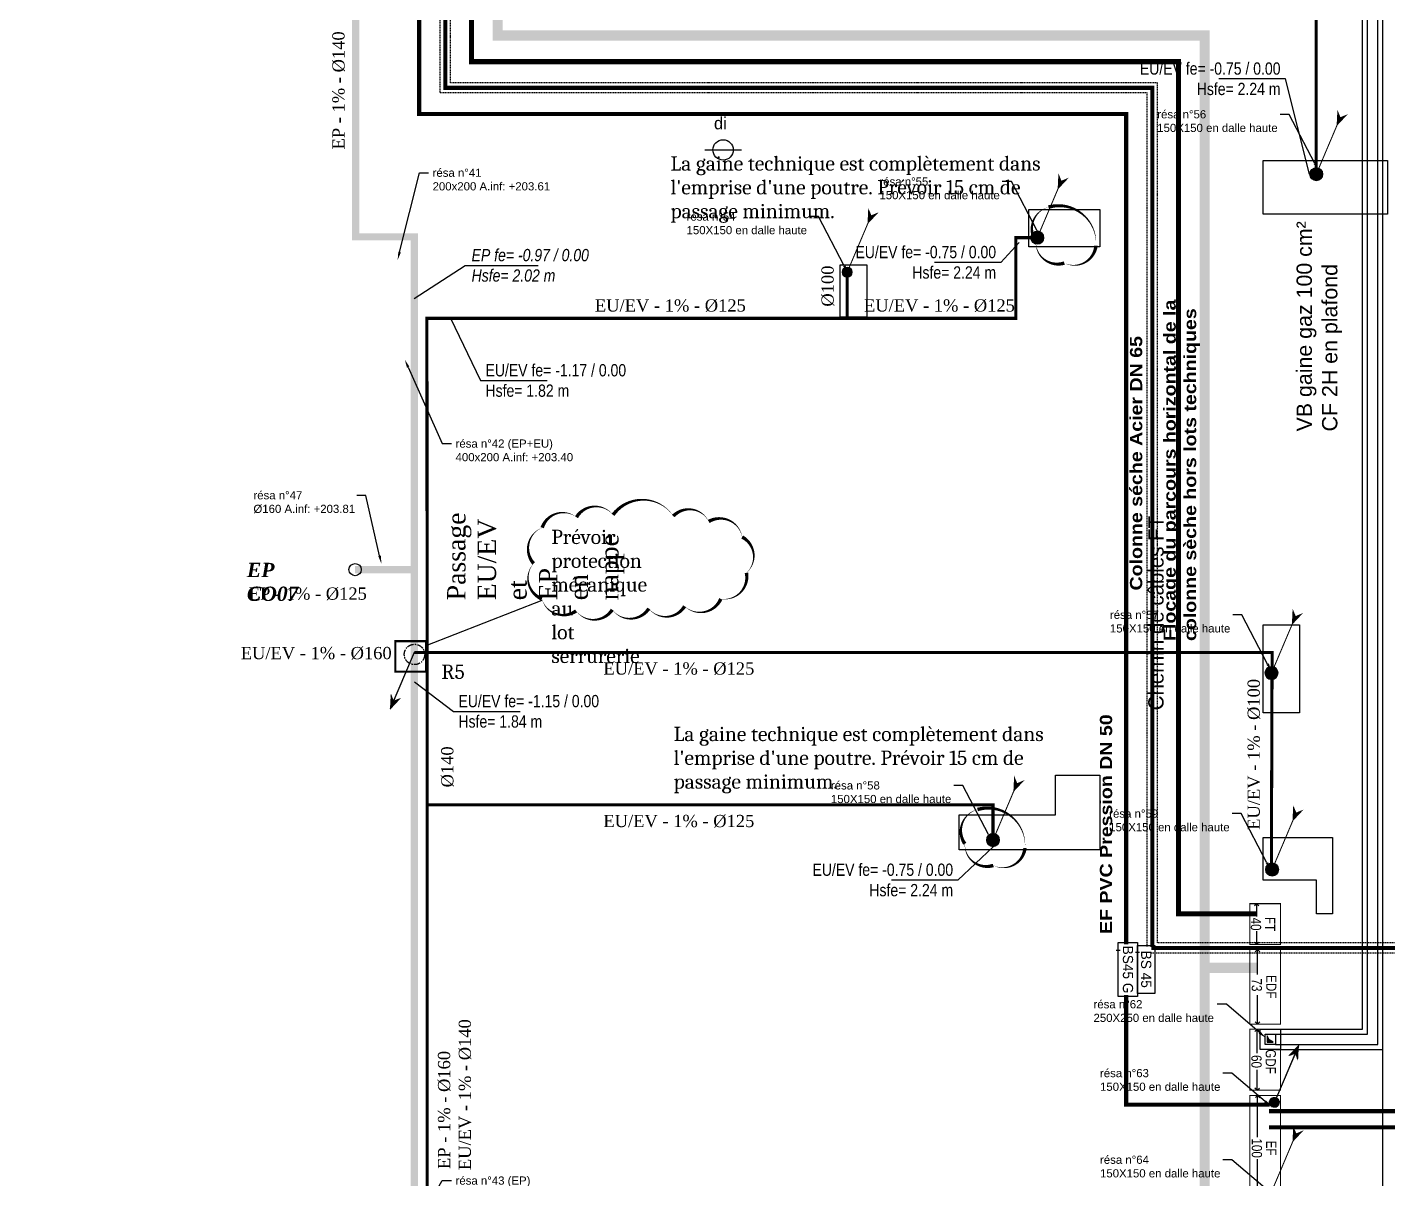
# Model space of a CAD drawing. Extents: x -2795338 to 3769695, y -3516596 to 3048438.
# Drawn here: x 457310 to 470650, y -337848 to -326556 of the extents above; entities that cross this region are included whole.
import ezdxf
from ezdxf import colors
from ezdxf.entities.mleader import LeaderData, LeaderLine
from ezdxf.math import Vec2, Vec3

# ---------------------------------------------------------------- set-up
doc = ezdxf.new("R2010")
doc.units = 0
for name, pattern in [('prlm_ef', [0.165, 0.1, -0.065]), ('prlm_ep', [2.5, 1.25, -0.25, 0.25, -0.25, 0.25, -0.25]), ('prlm_eu', [2, 1.25, -0.25, 0.25, -0.25]), ('prlm_vmc', [0.282222, 0.141111, -0.141111])]:
    doc.linetypes.add(name, pattern=pattern)
doc.layers.add('_GAZELEC-RESERVATION', color=1, linetype='Continuous', lineweight=18)
for name, color, linetype in [('GAZ-EU FLECHE', 42, 'Continuous'), ('prlm-EAU-EF', 161, 'Continuous'), ('prlm-EAU-EP', 141, 'Continuous'), ('prlm-EAU-EPEXT', 145, 'Continuous'), ('prlm-EAU-EUEV', 25, 'Continuous'), ('prlm-ELEC-BT', 63, 'Continuous'), ('prlm-ELEC-SSI', 230, 'Continuous'), ('prlm-GAZ', 20, 'Continuous'), ('prlm-GT', 242, 'Continuous'), ('prlm-MOD', 64, 'Continuous'), ('prlm-MOD-PB', 123, 'Continuous'), ('prlm-TELECOM', 30, 'Continuous')]:
    doc.layers.add(name, color=color, linetype=linetype)
doc.layers.add('prlm-ZEROPLOT', color=254, linetype='Continuous', plot=False)
doc.styles.add('prlm-eau-ef', font='ariblk.ttf', dxfattribs={"height": 18})
doc.styles.add('prlm-eau-ep', font='timesbi.ttf', dxfattribs={"height": 18})
doc.styles.add('prlm-eau-euev', font='pala.ttf', dxfattribs={"height": 18})
doc.styles.add('prlm-elec-cfo', font='comic.ttf', dxfattribs={"height": 12})
doc.styles.add('prlm-elec-ssi', font='comic.ttf', dxfattribs={"height": 12})
doc.styles.add('prlm-mod', font='cambriaz.ttf', dxfattribs={"height": 18})
doc.styles.add('prlm-narrow', font='swissc.ttf', dxfattribs={"height": 10})
doc.styles.get("Standard").update_dxf_attribs({"font": 'arial.ttf'})
doc.dimstyles.new('ISO-25', dxfattribs={"dimtxt": 2.5, "dimasz": 2.5, "dimexe": 1.25, "dimexo": 0.625, "dimtad": 1, "dimtxsty": 'Standard', "dimcen": 2.5, "dimadec": 0, "dimazin": 0, "dimtfac": 1, "dimtmove": 0, "dimatfit": 3, "dimfxl": 1, "dimarcsym": 0})

# ---------------------------------------------------------------- blocks, each defined once
blk = doc.blocks.new('xi.di')
at = {"layer": 'prlm-ELEC-SSI', "color": 0, "linetype": 'ByBlock', "lineweight": -2, "flags": 128}
blk.add_lwpolyline([(-18, 0), (18, 0)], dxfattribs=at)
at = {"layer": 'prlm-ELEC-SSI', "color": 0, "linetype": 'ByBlock', "lineweight": -2}
blk.add_circle((0, 0), 10, dxfattribs=at)
blk = doc.blocks.new('xi.epext')
at = {"layer": 'prlm-EAU-EPEXT', "color": 0, "linetype": 'ByBlock', "lineweight": -2}
blk.add_circle((0, 0), 5, dxfattribs=at)
blk = doc.blocks.new('xi.edf73ss')
at = {"layer": 'prlm-ELEC-BT', "color": 0, "linetype": 'prlm_ef', "ltscale": 100, "const_width": 1, "flags": 128}
blk.add_lwpolyline([(0, 0), (73, 0), (73, -30), (0, -30)], close=True, dxfattribs=at)
at = {"layer": 'prlm-ELEC-BT', "color": 7}
for points in [[(0, -22.5), (2.2, -20.3)], [(24.4, -22.5), (0, -22.5)], [(0, -22.5), (2.2, -24.7)], [(73, -22.5), (44.8, -22.5)], [(73, -22.5), (70.8, -20.3)], [(73, -22.5), (70.8, -24.7)]]:
    blk.add_lwpolyline(points, dxfattribs=at)
at = {"layer": 'prlm-ELEC-BT', "color": 0, "lineweight": 9, "insert": (36.5, -9), "char_height": 10, "width": 55.653, "attachment_point": 5, "line_spacing_factor": 0.72, "style": 'prlm-narrow'}
blk.add_mtext('EDF', dxfattribs=at)
at = {"layer": 'prlm-ELEC-BT', "color": 7, "lineweight": 9, "insert": (34.7, -23.3), "char_height": 10, "width": 12.283, "attachment_point": 5, "line_spacing_factor": 0.72, "style": 'prlm-narrow'}
blk.add_mtext('73', dxfattribs=at)
blk = doc.blocks.new('xi.ef100ss')
at = {"layer": 'prlm-EAU-EF', "color": 0, "linetype": 'prlm_ef', "ltscale": 100, "const_width": 1, "flags": 128}
blk.add_lwpolyline([(0, 0), (100, 0), (100, -30), (0, -30)], close=True, dxfattribs=at)
at = {"layer": 'prlm-EAU-EF', "color": 7}
for points in [[(0, -22.4), (2.2, -20.2)], [(41.1, -22.4), (0, -22.4)], [(0, -22.4), (2.2, -24.6)], [(100, -22.4), (62.4, -22.4)], [(100, -22.4), (97.8, -20.2)], [(100, -22.4), (97.8, -24.6)]]:
    blk.add_lwpolyline(points, dxfattribs=at)
at = {"layer": 'prlm-EAU-EF', "color": 0, "lineweight": 9, "insert": (51.7, -9.1), "char_height": 10, "width": 55.653, "attachment_point": 5, "line_spacing_factor": 0.72, "style": 'prlm-narrow'}
blk.add_mtext('EF', dxfattribs=at)
at = {"layer": 'prlm-EAU-EF', "color": 7, "lineweight": 9, "insert": (51.7, -23.2), "char_height": 10, "width": 12.283, "attachment_point": 5, "line_spacing_factor": 0.72, "style": 'prlm-narrow'}
blk.add_mtext('100', dxfattribs=at)
blk = doc.blocks.new('xi.ftss')
at = {"layer": 'prlm-TELECOM', "color": 0, "linetype": 'prlm_ef', "ltscale": 100, "const_width": 1, "flags": 128}
blk.add_lwpolyline([(0, 0), (40, 0), (40, -30), (0, -30)], close=True, dxfattribs=at)
at = {"layer": 'prlm-TELECOM', "color": 7}
for points in [[(0, -23.3), (2.2, -21.1)], [(12.5, -23.3), (0, -23.3)], [(0, -23.3), (2.2, -25.5)], [(39.9, -23.3), (27.1, -23.3)], [(39.9, -23.3), (37.7, -21.1)], [(39.9, -23.3), (37.7, -25.5)]]:
    blk.add_lwpolyline(points, dxfattribs=at)
at = {"layer": 'prlm-TELECOM', "color": 0, "lineweight": 9, "insert": (20, -10.1), "char_height": 10, "width": 55.653, "attachment_point": 5, "line_spacing_factor": 0.72, "style": 'prlm-narrow'}
blk.add_mtext('FT', dxfattribs=at)
at = {"layer": 'prlm-TELECOM', "color": 7, "lineweight": 9, "insert": (20, -24.1), "char_height": 10, "width": 12.283, "attachment_point": 5, "line_spacing_factor": 0.72, "style": 'prlm-narrow'}
blk.add_mtext('40', dxfattribs=at)
blk = doc.blocks.new('xi.gdf60ss')
at = {"layer": 'prlm-GAZ', "color": 0, "linetype": 'prlm_ef', "ltscale": 100, "const_width": 1, "flags": 128}
blk.add_lwpolyline([(0, 0), (60, 0), (60, -30), (0, -30)], close=True, dxfattribs=at)
at = {"layer": 'prlm-GAZ', "color": 0, "linetype": 'prlm_vmc', "ltscale": 15}
blk.add_lwpolyline([(0, 0), (20, 0), (20, -20), (0, -20)], close=True, dxfattribs=at)
at = {"layer": 'prlm-GAZ', "color": 7}
for points in [[(0, -22.8), (2.2, -20.6)], [(23.7, -22.8), (0, -22.8)], [(0, -22.8), (2.2, -25)], [(60, -22.8), (40, -22.8)], [(60, -22.8), (57.8, -20.6)], [(60, -22.8), (57.8, -25)]]:
    blk.add_lwpolyline(points, dxfattribs=at)
at = {"layer": 'prlm-GAZ', "color": 0, "lineweight": 9, "insert": (31.8, -9.6), "char_height": 10, "width": 55.653, "attachment_point": 5, "line_spacing_factor": 0.72, "style": 'prlm-narrow'}
blk.add_mtext('GDF', dxfattribs=at)
at = {"layer": 'prlm-GAZ', "color": 7, "lineweight": 9, "insert": (31.8, -23.6), "char_height": 10, "width": 12.283, "attachment_point": 5, "line_spacing_factor": 0.72, "style": 'prlm-narrow'}
blk.add_mtext('60', dxfattribs=at)
blk = doc.blocks.new('xi.vbgaz10')
at = {"layer": 'prlm-MOD-PB'}
blk.add_hatch(color=0, dxfattribs=at).paths.add_polyline_path([(6.8, -6.7), (8.8, -10.6), (12.7, -12.7), (6.8, -12.7)], flags=16)
at = {"layer": 'prlm-MOD-PB', "color": 0}
for p, q in [((6.8, -6.7), (6.8, -12.7)), ((8.8, -10.6), (6.8, -6.7)), ((6.8, -12.7), (12.7, -12.7)), ((12.7, -12.7), (8.8, -10.6))]:
    blk.add_line(p, q, dxfattribs=at)
for points in [[(0, 0), (20, 0), (20, -20), (0, -20)], [(5, -5), (15, -5), (15, -15), (5, -15)]]:
    blk.add_lwpolyline(points, close=True, dxfattribs=at)
blk = doc.blocks.new('xi.txt-chcablft')
at = {"layer": 'prlm-TELECOM', "linetype": 'prlm_ef', "ltscale": 300, "insert": (0, 0), "char_height": 15, "width": 199.453, "attachment_point": 1, "line_spacing_factor": 0.8, "style": 'prlm-elec-cfo'}
blk.add_mtext('Chemin de câbles FT', dxfattribs=at)
blk = doc.blocks.new('xi.TXT-VBgazSS')
at = {"layer": 'prlm-MOD-PB', "color": 0, "insert": (0, 0), "char_height": 15, "width": 257.138, "attachment_point": 1}
blk.add_mtext('VB gaine gaz 100 cm²\\PCF 2H en plafond', dxfattribs=at)
blk = doc.blocks.new('xi.chu')
at = {"layer": 'prlm-EAU-EUEV', "linetype": 'ByBlock', "lineweight": 5}
blk.add_hatch(color=0, dxfattribs=at).paths.add_polyline_path([(6.5, 0, 1), (-6.5, 0, 1)])
at = {"layer": 'prlm-EAU-EUEV', "color": 0, "linetype": 'ByBlock', "lineweight": 5}
blk.add_circle((0, 0), 6.5, dxfattribs=at)
blk = doc.blocks.new('xi.eu')
at = {"layer": 'prlm-EAU-EUEV', "linetype": 'ByBlock', "lineweight": -2}
h = blk.add_hatch(color=0, dxfattribs=at)
edge = h.paths.add_edge_path()
edge.add_arc((0, 0), 5, 0, 360)
at = {"layer": 'prlm-EAU-EUEV', "color": 0, "linetype": 'ByBlock', "lineweight": 5}
blk.add_circle((0, 0), 5, dxfattribs=at)
blk = doc.blocks.new('xi.bs45g')
at = {"layer": 'prlm-ELEC-SSI', "color": 0, "linetype": 'ByBlock', "lineweight": -2}
blk.add_lwpolyline([(-26.5, 19), (26.5, 19), (26.5, 0), (-26.5, 0)], close=True, dxfattribs=at)
at = {"layer": 'prlm-ZEROPLOT', "color": 254, "linetype": 'ByBlock', "lineweight": -2}
blk.add_lwpolyline([(-19, -2), (-19, 2)], dxfattribs=at)
at = {"layer": 'prlm-ELEC-SSI', "color": 0, "linetype": 'ByBlock', "lineweight": -2, "insert": (0.1, 9.5), "char_height": 10, "width": 49.661, "attachment_point": 5, "style": 'prlm-elec-cfo', "bg_fill": 3, "box_fill_scale": 1, "bg_fill_color": 256, "bg_fill_transparency": 0}
blk.add_mtext('BS45 G', dxfattribs=at)
blk = doc.blocks.new('xi.bs45')
at = {"layer": 'prlm-ELEC-SSI', "color": 0, "linetype": 'ByBlock', "lineweight": -2}
blk.add_lwpolyline([(-23.5, 17), (23.5, 17), (23.5, 0), (-23.5, 0)], close=True, dxfattribs=at)
at = {"layer": 'prlm-ZEROPLOT', "color": 254, "linetype": 'ByBlock', "lineweight": -2}
blk.add_lwpolyline([(-17, -2), (-17, 2)], dxfattribs=at)
at = {"layer": 'prlm-ELEC-SSI', "color": 0, "linetype": 'ByBlock', "lineweight": -2, "insert": (-0.2, 8.4), "char_height": 10, "width": 43.769, "attachment_point": 5, "style": 'prlm-elec-cfo', "bg_fill": 3, "box_fill_scale": 1, "bg_fill_color": 256, "bg_fill_transparency": 0}
blk.add_mtext('BS 45', dxfattribs=at)
blk = doc.blocks.new('FLECHE2')
h = blk.add_hatch(color=256)
h.dxf.hatch_style = 1
h.paths.add_polyline_path([(496272, -370023), (496278, -369899), (496301, -369955), (496357, -369932)])
at = {"const_width": 10}
for points in [[(496067, -370507), (496301, -369955), (496357, -369932), (496272, -370023), (496301, -369955), (496278, -369899), (496272, -370023), (496357, -369932), (496301, -369955), (496278, -369899), (496272, -370023)], [(496272, -370023), (496278, -369899), (496301, -369955), (496357, -369932), (496272, -370023)]]:
    blk.add_lwpolyline(points, dxfattribs=at)
blk = doc.blocks.new('FLECHE1')
h = blk.add_hatch(color=256)
h.dxf.hatch_style = 1
h.paths.add_polyline_path([(495907, -370440), (495914, -370315), (495936, -370371), (495992, -370349)])
for p, q in [((495907, -370440), (496141, -369887)), ((495914, -370315), (495907, -370440)), ((495914, -370315), (495907, -370440)), ((495936, -370371), (495914, -370315)), ((495936, -370371), (495914, -370315)), ((495992, -370349), (495907, -370440)), ((495907, -370440), (495992, -370349)), ((495907, -370440), (495936, -370371)), ((495936, -370371), (495992, -370349)), ((495992, -370349), (495936, -370371))]:
    blk.add_line(p, q)
at = {"const_width": 10}
for points in [[(495936, -370371), (496141, -369887)], [(495907, -370440), (495914, -370315), (495936, -370371), (495992, -370349), (495907, -370440)]]:
    blk.add_lwpolyline(points, dxfattribs=at)

msp = doc.modelspace()

# ---------------------------------------------------------------- linework, layer by layer
msp.add_circle((487178.691, -234079.124), 3282516.798)
at = {"layer": 'prlm-EAU-EF', "color": 3, "linetype": 'prlm_ef', "ltscale": 100, "flags": 128}
msp.add_lwpolyline([(469486.55, -337343.634, 40, 40, 0), (472850.852, -337343.634, 40, 40, 0), (472850.852, -334410.537, 40, 40, 0), (474635.233, -334410.537, 40, 40, 0), (474635.233, -333162.665, 40, 40, 0), (473997.777, -333162.665, 0, 0, 0)], format="xyseb", dxfattribs=at)
at = {"layer": 'prlm-EAU-EF', "linetype": 'prlm_ef', "ltscale": 100, "const_width": 40, "flags": 128}
msp.add_lwpolyline([(469486.55, -337185.156), (472661.819, -337185.156), (472661.819, -333586.84), (473759.59, -333586.84), (473759.59, -333586.84), (473759.59, -333586.84)], dxfattribs=at)
at = {"layer": 'prlm-EAU-EP', "linetype": 'prlm_ep', "ltscale": 20, "const_width": 70, "flags": 128}
for points in [[(460530.995, -322548.022), (460530.995, -328611.991), (461105.541, -328611.991), (461105.54, -331875.224), (461105.54, -331875.224)], [(461105.542, -331875.224), (461105.542, -331875.224), (461105.538, -366001.668)]]:
    msp.add_lwpolyline(points, dxfattribs=at)
at = {"layer": 'prlm-EAU-EPEXT', "linetype": 'prlm_ep', "ltscale": 20, "const_width": 70, "flags": 128}
msp.add_lwpolyline([(460524.572, -331875.224), (461105.542, -331875.224)], dxfattribs=at)
at = {"layer": 'prlm-EAU-EUEV', "linetype": 'prlm_eu', "ltscale": 50, "const_width": 30, "flags": 128}
for points in [[(469949.007, -327996.933), (469949.007, -324301.825)], [(467213.571, -328620.096), (467004.042, -328620.096), (467004.042, -329410.902), (461229.172, -329410.902), (461230.688, -332706.802)], [(465349.208, -328958.818), (465349.208, -329410.902)], [(469508.781, -334815.306), (469515.968, -332686.485), (461105.54, -332686.485)], [(467688.593, -365242.861), (461229.17, -365242.861), (461230.686, -332706.802)], [(466779.464, -334526.886), (466779.464, -334181.981), (461230.617, -334181.987)]]:
    msp.add_lwpolyline(points, dxfattribs=at)
at = {"layer": 'prlm-EAU-EUEV', "linetype": 'prlm_eu', "ltscale": 50}
msp.add_circle((461107.056, -332706.802), 100, dxfattribs=at)
at = {"layer": 'prlm-ELEC-BT', "linetype": 'prlm_ef', "ltscale": 100, "const_width": 100, "flags": 128}
msp.add_lwpolyline([(469373.394, -335779.924), (468854.987, -335779.924)], dxfattribs=at)
at = {"layer": 'prlm-GT'}
msp.add_lwpolyline([(469428.267, -327863.755), (470648.267, -327863.755), (470648.267, -328389.713), (469428.267, -328389.713)], close=True, dxfattribs=at)
at = {"layer": 'prlm-GT', "ltscale": 50}
for points in [[(467131.591, -328344.199), (467826.99, -328344.199), (467826.99, -328710.833), (467131.591, -328710.833)], [(465276.541, -329395.524), (465547.172, -329395.524), (465547.172, -328890.832), (465276.541, -328890.832)], [(469428.266, -332417.963), (469783.588, -332417.963), (469783.75, -333277.908), (469428.427, -333277.908)], [(467392.606, -333889.112), (467826.99, -333889.112), (467826.99, -334621.081), (466447.637, -334621.081), (466447.637, -334279.081), (467392.605, -334279.081)], [(469428.266, -334500.78), (470108.624, -334500.78), (470108.624, -335250.613), (469951.546, -335250.613), (469951.546, -334920.499), (469428.266, -334920.607)]]:
    msp.add_lwpolyline(points, close=True, dxfattribs=at)
at = {"layer": 'prlm-MOD', "color": 6}
for points in [[(467323.426, -328320.391, 0, 35, 0.52056705), (467199.181, -328656.746, 0, 35, 0.52056705), (467199.181, -328656.746, 0, 35, 0.52056705), (467478.73, -328868.907, 0, 35, 0.52056705), (467478.73, -328868.907, 0, 35, 0.52056705), (467789.341, -328698.143, 0, 35, 0.52056705), (467789.341, -328698.143, 0, 35, 0.52056705)], [(466627.447, -334227.182, 0, 35, 0.52056705), (466503.203, -334563.536, 0, 35, 0.52056705), (466503.203, -334563.536, 0, 35, 0.52056705), (466782.751, -334775.698, 0, 35, 0.52056705), (466782.751, -334775.698, 0, 35, 0.52056705), (467093.362, -334604.934, 0, 35, 0.52056705), (467093.362, -334604.934, 0, 35, 0.52056705)]]:
    msp.add_lwpolyline(points, format="xyseb", close=True, dxfattribs=at)
at = {"layer": 'prlm-MOD'}
msp.add_lwpolyline([(463053.805, -331338.145, 0, 35, 0.52056705), (462695.203, -331361.024, 0, 35, 0.52056705), (462695.203, -331361.024, 0, 35, 0.52056705), (462359.491, -331463.979, 0, 35, 0.52056705), (462359.491, -331463.979, 0, 35, 0.52056705), (462275.562, -331814.788, 0, 35, 0.52056705), (462275.562, -331814.788, 0, 35, 0.52056705), (462355.676, -332161.784, 0, 35, 0.52056705), (462355.676, -332161.784, 0, 35, 0.52056705), (462691.388, -332279.992, 0, 35, 0.52056705), (462691.388, -332279.992, 0, 35, 0.52056705), (463046.175, -332268.552, 0, 35, 0.52056705), (463046.175, -332268.552, 0, 35, 0.52056705), (463404.777, -332257.113, 0, 35, 0.52056705), (463404.777, -332257.113, 0, 35, 0.52056705), (463755.749, -332234.234, 0, 35, 0.52056705), (463755.749, -332234.234, 0, 35, 0.52056705), (464110.536, -332161.784, 0, 35, 0.52056705), (464110.536, -332161.784, 0, 35, 0.52056705), (464362.32, -331906.304, 0, 35, 0.52056705), (464362.32, -331906.304, 0, 35, 0.52056705), (464320.356, -331555.494, 0, 35, 0.52056705), (464320.356, -331555.494, 0, 35, 0.52056705), (463992.273, -331402.969, 0, 35, 0.52056705), (463992.273, -331402.969, 0, 35, 0.52056705), (463645.116, -331349.585, 0, 35, 0.52056705), (463645.116, -331349.585, 0, 35, 0.52056705)], format="xyseb", close=True, dxfattribs=at)
msp.add_lwpolyline([(461220.357, -332617.882), (462359.204, -332173.197)], dxfattribs=at)
at = {"layer": 'prlm-MOD', "const_width": 20}
msp.add_lwpolyline([(460920.357, -332576.469), (461220.357, -332576.469), (461220.357, -332876.469), (460920.357, -332876.469)], close=True, dxfattribs=at)
at = {"layer": 'prlm-MOD-PB'}
for p, q in [((470402.439, -336380.597), (470402.441, -321124.469)), ((470452.439, -336430.597), (470452.441, -321124.469)), ((470552.439, -336530.597), (470552.441, -321124.47)), ((470602.439, -336580.597), (470602.441, -321124.47)), ((470602.44, -338270.566), (470602.441, -321124.469)), ((469548.285, -336380.597), (470402.439, -336380.597)), ((469548.285, -336430.597), (470452.439, -336430.597)), ((469548.285, -336530.597), (470552.439, -336530.597)), ((469548.285, -336580.597), (470602.439, -336580.597))]:
    msp.add_line(p, q, dxfattribs=at)

# ---------------------------------------------------------------- block references
at = {"layer": 'GAZ-EU FLECHE'}
for name, p in [('FLECHE2', (-26117.665, 42509.914)), ('FLECHE2', (-28853.101, 41887.14)), ('FLECHE2', (-30717.461, 41548.029)), ('FLECHE2', (-26556.567, 37618.259)), ('FLECHE1', (-35034.694, 37202.826)), ('FLECHE2', (-29287.205, 35979.961)), ('FLECHE2', (-26550.7, 35691.541)), ('FLECHE2', (-26550.7, 32545.586))]:
    msp.add_blockref(name, p, dxfattribs=at)
at = {"layer": 'prlm-EAU-EF', "linetype": 'prlm_ef', "ltscale": 100, "rotation": 180}
msp.add_blockref('FLECHE1', (965680.369, -706983.628), dxfattribs=at)
at = {"layer": 'prlm-EAU-EF', "xscale": 10, "yscale": 10, "zscale": 10, "rotation": 269.9999999999999}
msp.add_blockref('xi.ef100ss', (469598.272, -337030.599), dxfattribs=at)
at = {"layer": 'prlm-EAU-EF', "linetype": 'prlm_ef', "ltscale": 100, "xscale": 10, "yscale": 10, "zscale": 10, "rotation": 359.9777995161473}
msp.add_blockref('xi.eu', (469537.984, -337098.988), dxfattribs=at)
at = {"layer": 'prlm-EAU-EPEXT', "xscale": 11.99999999999999, "yscale": 11.99999999999999, "zscale": 11.99999999999999}
msp.add_blockref('xi.epext', (460524.572, -331875.224), dxfattribs=at)
at = {"layer": 'prlm-EAU-EUEV', "ltscale": 50, "xscale": 10, "yscale": 10, "zscale": 10}
for p in [(469949.007, -327996.933), (467213.571, -328620.096), (469515.968, -334815.306)]:
    msp.add_blockref('xi.chu', p, dxfattribs=at)
at = {"layer": 'prlm-EAU-EUEV', "yscale": 10, "zscale": 10}
for name, p, xscale, rotation in [('xi.eu', (465349.208, -328958.818), -10, 180), ('xi.chu', (469510.102, -332888.588), 10, 89.9999999999998), ('xi.chu', (466779.464, -334526.886), 10, 180.0000000000001), ('xi.chu', (466779.464, -334526.886), 10, 180.0000000000001)]:
    msp.add_blockref(name, p, dxfattribs=dict(at, xscale=xscale, rotation=rotation))
at = {"layer": 'prlm-ELEC-BT', "xscale": 10, "yscale": 10, "zscale": 10, "rotation": 269.9999999999999}
msp.add_blockref('xi.edf73ss', (469598.284, -335600.599), dxfattribs=at)
at = {"layer": 'prlm-ELEC-SSI', "ltscale": 25, "xscale": 10, "yscale": 10, "zscale": 10}
msp.add_blockref('xi.di', (464132.746, -327759.661), dxfattribs=at)
at = {"layer": 'prlm-GAZ', "xscale": 10, "yscale": 10, "zscale": 10, "rotation": 269.9999999999999}
msp.add_blockref('xi.gdf60ss', (469598.277, -336380.599), dxfattribs=at)
at = {"layer": 'prlm-MOD-PB', "xscale": 10, "yscale": 10, "zscale": 10, "rotation": 90.00000000000006}
msp.add_blockref('xi.TXT-VBgazSS', (469755.734, -330520.311), dxfattribs=at)
at = {"layer": 'prlm-MOD-PB', "xscale": 10, "yscale": 10, "zscale": 10}
msp.add_blockref('xi.vbgaz10', (469398.285, -336380.597), dxfattribs=at)
at = {"layer": 'prlm-TELECOM', "xscale": 10, "yscale": 10, "zscale": 10}
for name, p, rotation in [('xi.txt-chcablft', (468301.904, -333254.232), 90.00000000000034), ('xi.ftss', (469598.284, -335150.599), 269.9999999999999)]:
    msp.add_blockref(name, p, dxfattribs=dict(at, rotation=rotation))

# ---------------------------------------------------------------- texts
at = {"layer": 'prlm-EAU-EF', "color": 1, "linetype": 'prlm_ef', "ltscale": 100, "insert": (468122.454, -332079.559), "char_height": 120, "width": 5436.85266, "attachment_point": 1, "rotation": 90, "style": 'prlm-eau-ef'}
msp.add_mtext('Colonne séche Acier DN 65', dxfattribs=at)
at = {"layer": 'prlm-EAU-EF', "insert": (467827.454, -335448.004), "char_height": 120, "width": 5436.85266, "attachment_point": 1, "rotation": 90, "style": 'prlm-eau-ef'}
msp.add_mtext('EF PVC Pression DN 50', dxfattribs=at)
at = {"layer": 'prlm-EAU-EP', "char_height": 120, "width": 1466.99872, "attachment_point": 1, "rotation": 90, "style": 'prlm-eau-euev'}
for s, insert in [('EP - 1% - %%C140', (460301.508, -327754.603)), ('EP - 1% - %%C160', (461337.001, -337752.449))]:
    msp.add_mtext(s, dxfattribs=dict(at, insert=insert))
at = {"layer": 'prlm-EAU-EP', "insert": (461667.048, -328891.723), "char_height": 120, "width": 1363.17489, "attachment_point": 4, "style": 'prlm-eau-ep'}
msp.add_mtext('\\pt1.8e+006;{\\fArial Narrow|b0|i1|c0|p34;EP fe= -0.97 / 0.00 Hsfe= 2.02 m}', dxfattribs=at)
at = {"layer": 'prlm-EAU-EPEXT', "insert": (459463.755, -331808.341), "char_height": 140, "attachment_point": 1, "style": 'prlm-eau-ep'}
msp.add_mtext_dynamic_manual_height_columns('EP CO07', width=91.58378, gutter_width=75, heights=[0], dxfattribs=at)
at = {"layer": 'prlm-EAU-EPEXT', "insert": (459482.297, -332049.982), "char_height": 120, "width": 1466.99872, "attachment_point": 1, "style": 'prlm-eau-euev'}
msp.add_mtext('EP - 1% - %%C125', dxfattribs=at)
at = {"layer": 'prlm-EAU-EUEV', "char_height": 120, "style": 'prlm-eau-euev'}
for s, insert, width, attachment_point in [('\\pt1.8e+006;{\\fArial Narrow|b0|i0|c0|p34;EU/EV fe= -0.75 / 0.00 Hsfe= 2.24 m}', (469598.519, -327062.39), 1604.00942, 6), ('\\pt1.8e+006;{\\fArial Narrow|b0|i0|c0|p34;EU/EV fe= -0.75 / 0.00 Hsfe= 2.24 m}', (466809.821, -328861.891), 1604.00942, 6), ('EU/EV - 1% - %%C125', (462876.007, -329224.486), 1740.12801, 1), ('EU/EV - 1% - %%C125', (465514.397, -329224.486), 1740.12801, 1), ('\\pt1.8e+006;{\\fArial Narrow|b0|i0|c0|p34;EU/EV fe= -1.17 / 0.00 Hsfe= 1.82 m}', (461803.105, -330020.838), 1604.00942, 4), ('EU/EV - 1% - %%C160', (459403.557, -332633.157), 1740.12801, 1), ('EU/EV - 1% - %%C125', (462959.287, -332784.417), 1740.12801, 1), ('\\pt1.8e+006;{\\fArial Narrow|b0|i0|c0|p34;EU/EV fe= -1.15 / 0.00 Hsfe= 1.84 m}', (461537.938, -333265.038), 1604.00942, 4), ('EU/EV - 1% - %%C125', (462959.287, -334279.914), 1740.12801, 1), ('\\pt1.8e+006;{\\fArial Narrow|b0|i0|c0|p34;EU/EV fe= -0.75 / 0.00 Hsfe= 2.24 m}', (466388.399, -334918.616), 1604.00942, 6)]:
    msp.add_mtext(s, dxfattribs=dict(at, insert=insert, width=width, attachment_point=attachment_point))
at = {"layer": 'prlm-EAU-EUEV', "char_height": 120, "attachment_point": 1, "style": 'prlm-eau-euev'}
for s, insert, width, rotation in [('%%C100', (465097.301, -329296.387), 1022.00587, 89.9999975), ('EU/EV - 1% - %%C100', (469275.665, -334426.613), 1740.12801, 90), ('%%C140', (461368.542, -334010.808), 1740.12801, 90), ('EU/EV - 1% - %%C140', (461540.511, -337763.316), 1740.12801, 90)]:
    msp.add_mtext(s, dxfattribs=dict(at, insert=insert, width=width, rotation=rotation))
at = {"layer": 'prlm-EAU-EUEV', "ltscale": 25, "insert": (461426.728, -332175.76), "char_height": 180, "attachment_point": 1, "rotation": 90, "style": 'prlm-eau-euev'}
msp.add_mtext_dynamic_manual_height_columns('Passage EU/EV et EP en nappe', width=190.20747, gutter_width=75, heights=[0], dxfattribs=at)
at = {"layer": 'prlm-EAU-EUEV', "linetype": 'prlm_eu', "ltscale": 50, "insert": (461371.13, -332806.573), "char_height": 140, "width": 380.00667, "attachment_point": 1, "style": 'prlm-mod'}
msp.add_mtext('R5', dxfattribs=at)
at = {"layer": 'prlm-MOD', "color": 6, "char_height": 140, "width": 3640.59027, "attachment_point": 1, "style": 'prlm-mod'}
for insert in [(463617.181, -327822.038), (463647.817, -333416.345)]:
    msp.add_mtext("La gaine technique est complètement dans l'emprise d'une poutre. Prévoir 15 cm de passage minimum.", dxfattribs=dict(at, insert=insert))
at = {"layer": 'prlm-MOD', "linetype": 'prlm_ef', "ltscale": 100, "insert": (468451.328, -332574.85), "char_height": 120, "width": 3451.09079, "attachment_point": 1, "rotation": 90, "style": 'prlm-eau-ef'}
msp.add_mtext('Flocage du parcours horizontal de la colonne sèche hors lots techniques', dxfattribs=at)
at = {"layer": 'prlm-MOD', "insert": (462449.347, -331484.11), "char_height": 140, "width": 13.26298, "attachment_point": 1, "style": 'prlm-mod'}
msp.add_mtext('Prévoir protection\\Pmécanique au\\Plot serrurerie', dxfattribs=at)

# ---------------------------------------------------------------- leaders
at = {"layer": '_GAZELEC-RESERVATION', "color": 6}
ml = msp.add_multileader_mtext('Standard', dxfattribs=at)
ml.set_content('résa n°56 \\P150X150 en dalle haute', color=6)
ml.set_leader_properties()
ml.build(insert=Vec2(0, 0))
ml.multileader.update_dxf_attribs({"has_text_frame": 1, "arrow_head_size": 80, "scale": 20})
ctx = ml.context
ctx.base_point, ctx.scale, ctx.char_height, ctx.arrow_head_size, ctx.landing_gap_size, ctx.plane_origin = Vec3(468350.103, -327410.866), 20, 80, 80, 40, Vec3(461736.636, -326500.106)
notes = []
notes.append((ctx, [(0, (1, 1, 0), (469683.877, -327410.866), (-1, 0), 89.845, [(0, [(469973.447, -327964.215)], 0, [])])]))
ctx.mtext.insert, ctx.mtext.width, ctx.mtext.flow_direction = Vec3(468390.103, -327370.184), 1568.85041, 5
ml = msp.add_multileader_mtext('Standard', dxfattribs=at)
ml.set_content('résa n°41\\P200x200 A.inf: +203.61', color=6)
ml.set_leader_properties()
ml.build(insert=Vec2(0, 0))
ml.multileader.update_dxf_attribs({"has_text_frame": 1, "arrow_head_size": 80, "scale": 20})
ctx = ml.context
ctx.base_point, ctx.scale, ctx.char_height, ctx.arrow_head_size, ctx.landing_gap_size, ctx.plane_origin = Vec3(461244.653, -327983.838), 20, 80, 80, 40, Vec3(454835.994, -326896.92)
notes.append((ctx, [(1, (1, 1, 0), (461154.808, -327983.838), (1, 0), 89.845, [(0, [(460941.99, -328838.857)], 0, [])])]))
ctx.mtext.insert, ctx.mtext.width, ctx.mtext.flow_direction = Vec3(461284.653, -327943.129), 1568.85041, 5
ml = msp.add_multileader_mtext('Standard', dxfattribs=at)
ml.set_content('résa n°55 \\P150X150 en dalle haute', color=6)
ml.set_leader_properties()
ml.build(insert=Vec2(0, 0))
ml.multileader.update_dxf_attribs({"has_text_frame": 1, "arrow_head_size": 80, "scale": 20})
ctx = ml.context
ctx.base_point, ctx.scale, ctx.char_height, ctx.arrow_head_size, ctx.landing_gap_size, ctx.plane_origin = Vec3(465625.76, -328070.4), 20, 80, 80, 40, Vec3(459012.292, -327159.64)
notes.append((ctx, [(0, (1, 1, 0), (466959.534, -328070.4), (-1, 0), 89.845, [(0, [(467249.103, -328623.749)], 0, [])])]))
ctx.mtext.insert, ctx.mtext.width, ctx.mtext.flow_direction = Vec3(465665.76, -328029.718), 1568.85041, 5
ml = msp.add_multileader_mtext('Standard', dxfattribs=at)
ml.set_content('résa n°54 \\P150X150 en dalle haute', color=6)
ml.set_leader_properties()
ml.build(insert=Vec2(0, 0))
ml.multileader.update_dxf_attribs({"has_text_frame": 1, "arrow_head_size": 80, "scale": 20})
ctx = ml.context
ctx.base_point, ctx.scale, ctx.char_height, ctx.arrow_head_size, ctx.landing_gap_size, ctx.plane_origin = Vec3(463735.006, -328413.518), 20, 80, 80, 40, Vec3(457121.538, -327502.758)
notes.append((ctx, [(0, (1, 1, 0), (465068.78, -328413.518), (-1, 0), 89.845, [(0, [(465358.349, -328966.867)], 0, [])])]))
ctx.mtext.insert, ctx.mtext.width, ctx.mtext.flow_direction = Vec3(463775.006, -328372.836), 1568.85041, 5
ml = msp.add_multileader_mtext('Standard', dxfattribs=at)
ml.set_content('résa n°42 (EP+EU)\\P400x200 A.inf: +203.40', color=6)
ml.set_leader_properties()
ml.build(insert=Vec2(0, 0))
ml.multileader.update_dxf_attribs({"has_text_frame": 1, "arrow_head_size": 80, "scale": 20})
ctx = ml.context
ctx.base_point, ctx.scale, ctx.char_height, ctx.arrow_head_size, ctx.landing_gap_size, ctx.plane_origin = Vec3(461469.87, -330639.678), 20, 80, 80, 40, Vec3(454835.994, -329335.279)
notes.append((ctx, [(1, (1, 1, 0), (461380.025, -330639.678), (1, 0), 89.845, [(0, [(461012.317, -329816.341)], 0, [])])]))
ctx.mtext.insert, ctx.mtext.width, ctx.mtext.flow_direction = Vec3(461509.87, -330598.968), 1568.85041, 5
ml = msp.add_multileader_mtext('Standard', dxfattribs=at)
ml.set_content('résa n°47 \\P%%C160 A.inf: +203.81', color=6)
ml.set_leader_properties()
ml.build(insert=Vec2(0, 0))
ml.multileader.update_dxf_attribs({"has_text_frame": 1, "arrow_head_size": 80, "scale": 20})
ctx = ml.context
ctx.base_point, ctx.scale, ctx.char_height, ctx.arrow_head_size, ctx.landing_gap_size, ctx.plane_origin = Vec3(459487.911, -331147.378), 20, 80, 80, 40, Vec3(452682.738, -330236.618)
notes.append((ctx, [(0, (1, 1, 0), (460629.979, -331147.378), (-1, 0), 89.845, [(0, [(460782.693, -331817.903)], 0, [])])]))
ctx.mtext.insert, ctx.mtext.width, ctx.mtext.flow_direction = Vec3(459527.911, -331105.769), 1568.85041, 5
ml = msp.add_multileader_mtext('Standard', dxfattribs=at)
ml.set_content('résa n°57 \\P150X150 en dalle haute', color=6)
ml.set_leader_properties()
ml.build(insert=Vec2(0, 0))
ml.multileader.update_dxf_attribs({"has_text_frame": 1, "arrow_head_size": 80, "scale": 20})
ctx = ml.context
ctx.base_point, ctx.scale, ctx.char_height, ctx.arrow_head_size, ctx.landing_gap_size, ctx.plane_origin = Vec3(467886.146, -332318.485), 20, 80, 80, 40, Vec3(461272.679, -331407.725)
notes.append((ctx, [(0, (1, 1, 0), (469219.92, -332318.485), (-1, 0), 89.845, [(0, [(469509.49, -332871.835)], 0, [])])]))
ctx.mtext.insert, ctx.mtext.width, ctx.mtext.flow_direction = Vec3(467926.146, -332277.803), 1568.85041, 5
ml = msp.add_multileader_mtext('Standard', dxfattribs=at)
ml.set_content('résa n°58 \\P150X150 en dalle haute', color=6)
ml.set_leader_properties()
ml.build(insert=Vec2(0, 0))
ml.multileader.update_dxf_attribs({"has_text_frame": 1, "arrow_head_size": 80, "scale": 20})
ctx = ml.context
ctx.base_point, ctx.scale, ctx.char_height, ctx.arrow_head_size, ctx.landing_gap_size, ctx.plane_origin = Vec3(465149.997, -333991.467), 20, 80, 80, 40, Vec3(458536.53, -333080.707)
notes.append((ctx, [(0, (1, 1, 0), (466483.771, -333991.467), (-1, 0), 89.845, [(0, [(466773.34, -334544.816)], 0, [])])]))
ctx.mtext.insert, ctx.mtext.width, ctx.mtext.flow_direction = Vec3(465189.997, -333950.785), 1568.85041, 5
ml = msp.add_multileader_mtext('Standard', dxfattribs=at)
ml.set_content('résa n°59 \\P150X150 en dalle haute', color=6)
ml.set_leader_properties()
ml.build(insert=Vec2(0, 0))
ml.multileader.update_dxf_attribs({"has_text_frame": 1, "arrow_head_size": 80, "scale": 20})
ctx = ml.context
ctx.base_point, ctx.scale, ctx.char_height, ctx.arrow_head_size, ctx.landing_gap_size, ctx.plane_origin = Vec3(467879.089, -334267.9), 20, 80, 80, 40, Vec3(461265.621, -333357.14)
notes.append((ctx, [(0, (1, 1, 0), (469212.863, -334267.9), (-1, 0), 89.845, [(0, [(469502.432, -334821.25)], 0, [])])]))
ctx.mtext.insert, ctx.mtext.width, ctx.mtext.flow_direction = Vec3(467919.089, -334227.218), 1568.85041, 5
ml = msp.add_multileader_mtext('Standard', dxfattribs=at)
ml.set_content('résa n°63 \\P150X150 en dalle haute', color=6)
ml.set_leader_properties()
ml.build(insert=Vec2(0, 0))
ml.multileader.update_dxf_attribs({"has_text_frame": 1, "arrow_head_size": 80, "scale": 20})
ctx = ml.context
ctx.base_point, ctx.scale, ctx.char_height, ctx.arrow_head_size, ctx.landing_gap_size, ctx.plane_origin = Vec3(467788.712, -336812.875), 20, 80, 80, 40, Vec3(461175.245, -335902.115)
notes.append((ctx, [(0, (1, 1, 0), (469122.486, -336812.875), (-1, 0), 89.845, [(0, [(469509.324, -337141.66)], 0, [])])]))
ctx.mtext.insert, ctx.mtext.width, ctx.mtext.flow_direction = Vec3(467828.712, -336772.193), 1568.85041, 5
ml = msp.add_multileader_mtext('Standard', dxfattribs=at)
ml.set_content('résa n°64 \\P150X150 en dalle haute', color=6)
ml.set_leader_properties()
ml.build(insert=Vec2(0, 0))
ml.multileader.update_dxf_attribs({"has_text_frame": 1, "arrow_head_size": 80, "scale": 20})
ctx = ml.context
ctx.base_point, ctx.scale, ctx.char_height, ctx.arrow_head_size, ctx.landing_gap_size, ctx.plane_origin = Vec3(467788.712, -337662.11), 20, 80, 80, 40, Vec3(461175.245, -336751.35)
notes.append((ctx, [(0, (1, 1, 0), (469122.486, -337662.11), (-1, 0), 89.845, [(0, [(469509.324, -337990.895)], 0, [])])]))
ctx.mtext.insert, ctx.mtext.width, ctx.mtext.flow_direction = Vec3(467828.712, -337621.428), 1568.85041, 5
ml = msp.add_multileader_mtext('Standard', dxfattribs=at)
ml.set_content('résa n°43 (EP)\\P250x400 A.inf: +203.47', color=6)
ml.set_leader_properties()
ml.build(insert=Vec2(0, 0))
ml.multileader.update_dxf_attribs({"has_text_frame": 1, "arrow_head_size": 80, "scale": 20})
ctx = ml.context
ctx.base_point, ctx.scale, ctx.char_height, ctx.arrow_head_size, ctx.landing_gap_size, ctx.plane_origin = Vec3(461469.87, -337866.504), 20, 80, 80, 40, Vec3(454835.994, -336955.744)
notes.append((ctx, [(1, (1, 1, 0), (461380.025, -337866.504), (1, 0), 89.845, [(0, [(461012.317, -338511.293)], 0, [])])]))
ctx.mtext.insert, ctx.mtext.width, ctx.mtext.flow_direction = Vec3(461509.87, -337825.795), 1568.85041, 5
at = {"layer": 'prlm-EAU-EP'}
msp.add_leader([(461105.541, -329217.62), (461604.287, -328891.723), (462319.268, -328891.723)], dimstyle='ISO-25', override={"dimasz": 10, "dimtad": 0}, dxfattribs=at)
at = {"layer": 'prlm-EAU-EUEV'}
for points in [[(469884.007, -327996.933), (469646.313, -327062.39), (468994.093, -327062.39)], [(467034.97, -328667.229), (466857.615, -328861.891), (466205.395, -328861.891)], [(461461.279, -329410.902), (461755.311, -330020.838), (462407.531, -330020.838)], [(461106.667, -332974.644), (461490.144, -333265.038), (462142.364, -333265.038)], [(466779.464, -334591.886), (466436.194, -334918.616), (465783.973, -334918.616)]]:
    msp.add_leader(points, dimstyle='ISO-25', override={"dimasz": 10, "dimgap": 0.625, "dimtad": 0}, dxfattribs=at)
for ctx, leaders in notes:
    for number, flags, end, landing, length, lines in leaders:
        leader = LeaderData()
        leader.index, (leader.has_last_leader_line, leader.has_dogleg_vector, leader.attachment_direction) = number, flags
        leader.last_leader_point, leader.dogleg_vector, leader.dogleg_length = Vec3(end), Vec3(landing), length
        for number, points, colour, breaks in lines:
            line = LeaderLine()
            line.index, line.vertices, line.color, line.breaks = number, Vec3.list(points), colors.encode_raw_color(colour), breaks
            leader.lines.append(line)
        ctx.leaders.append(leader)

# ---------------------------------------------------------------- next in the draw order: texts
at = {"layer": 'prlm-ELEC-SSI', "lineweight": 20, "insert": (464106.092, -327437.644), "char_height": 120, "attachment_point": 2, "line_spacing_factor": 0.8, "style": 'prlm-elec-ssi', "bg_fill": 3, "box_fill_scale": 0.95, "bg_fill_color": 256, "bg_fill_transparency": 0}
msp.add_mtext('di', dxfattribs=at)

# ---------------------------------------------------------------- next in the draw order: linework, layer by layer
at = {"layer": 'prlm-EAU-EF', "linetype": 'prlm_ef', "ltscale": 100, "const_width": 40, "flags": 128}
msp.add_lwpolyline([(469493.329, -337121.481), (468084.993, -337121.481), (468084.993, -327407.362), (461153.3, -327407.362), (461153.3, -311880.71)], dxfattribs=at)
at = {"layer": 'prlm-EAU-EF', "color": 1, "linetype": 'prlm_ef', "ltscale": 100, "const_width": 40, "flags": 128}
msp.add_lwpolyline([(473257.37, -335586.074), (468341.657, -335586.074), (468341.657, -327150.697), (461409.965, -327150.697), (461409.965, -311880.71)], dxfattribs=at)
at = {"layer": 'prlm-ELEC-BT', "linetype": 'prlm_ef', "ltscale": 100, "const_width": 100, "flags": 128}
msp.add_lwpolyline([(469447.14, -347924.667), (468854.987, -347924.667), (468854.987, -326637.368), (461923.295, -326637.368), (461923.295, -311880.71)], dxfattribs=at)
at = {"layer": 'prlm-MOD', "linetype": 'prlm_ef', "ltscale": 100, "flags": 128}
for points in [[(473257.37, -335636.074), (468291.657, -335636.074), (468291.657, -327200.697), (461359.965, -327200.697), (461359.965, -311880.71)], [(473257.37, -335536.074), (468391.657, -335536.074), (468391.657, -327100.697), (461459.965, -327100.697), (461459.965, -311880.71)]]:
    msp.add_lwpolyline(points, dxfattribs=at)
at = {"layer": 'prlm-TELECOM', "linetype": 'prlm_ef', "ltscale": 300, "const_width": 50, "flags": 128}
msp.add_lwpolyline([(469365.449, -335249.367), (468598.322, -335249.367), (468598.322, -326894.033), (461666.63, -326894.033), (461666.63, -311880.71)], dxfattribs=at)

# ---------------------------------------------------------------- next in the draw order: block references
at = {"layer": 'prlm-ELEC-SSI', "xscale": 10, "yscale": 10, "zscale": 10, "rotation": 269.9999999999998}
msp.add_blockref('xi.bs45g', (468006.99, -335795.82), dxfattribs=at)

# ---------------------------------------------------------------- next in the draw order: block references
at = {"layer": 'prlm-ELEC-SSI', "xscale": 10, "yscale": 10, "zscale": 10, "rotation": 269.9999999999999}
msp.add_blockref('xi.bs45', (468196.99, -335795.82), dxfattribs=at)

# ---------------------------------------------------------------- next in the draw order: leaders
at = {"layer": '_GAZELEC-RESERVATION', "color": 6}
ml = msp.add_multileader_mtext('Standard', dxfattribs=at)
ml.set_content('résa n°62 \\P250X250 en dalle haute', color=6)
ml.set_leader_properties()
ml.build(insert=Vec2(0, 0))
ml.multileader.update_dxf_attribs({"has_text_frame": 1, "arrow_head_size": 80, "scale": 20})
ctx = ml.context
ctx.base_point, ctx.scale, ctx.char_height, ctx.arrow_head_size, ctx.landing_gap_size, ctx.plane_origin = Vec3(467725.08, -336137.501), 20, 80, 80, 40, Vec3(461120.508, -335226.741)
notes = []
notes.append((ctx, [(0, (1, 1, 0), (469067.749, -336137.501), (-1, 0), 89.845, [(0, [(469454.587, -336466.286)], 0, [])])]))
ctx.mtext.insert, ctx.mtext.width, ctx.mtext.flow_direction = Vec3(467765.08, -336096.819), 1568.85041, 5
for ctx, leaders in notes:
    for number, flags, end, landing, length, lines in leaders:
        leader = LeaderData()
        leader.index, (leader.has_last_leader_line, leader.has_dogleg_vector, leader.attachment_direction) = number, flags
        leader.last_leader_point, leader.dogleg_vector, leader.dogleg_length = Vec3(end), Vec3(landing), length
        for number, points, colour, breaks in lines:
            line = LeaderLine()
            line.index, line.vertices, line.color, line.breaks = number, Vec3.list(points), colors.encode_raw_color(colour), breaks
            leader.lines.append(line)
        ctx.leaders.append(leader)

doc.saveas('drawing.dxf')
